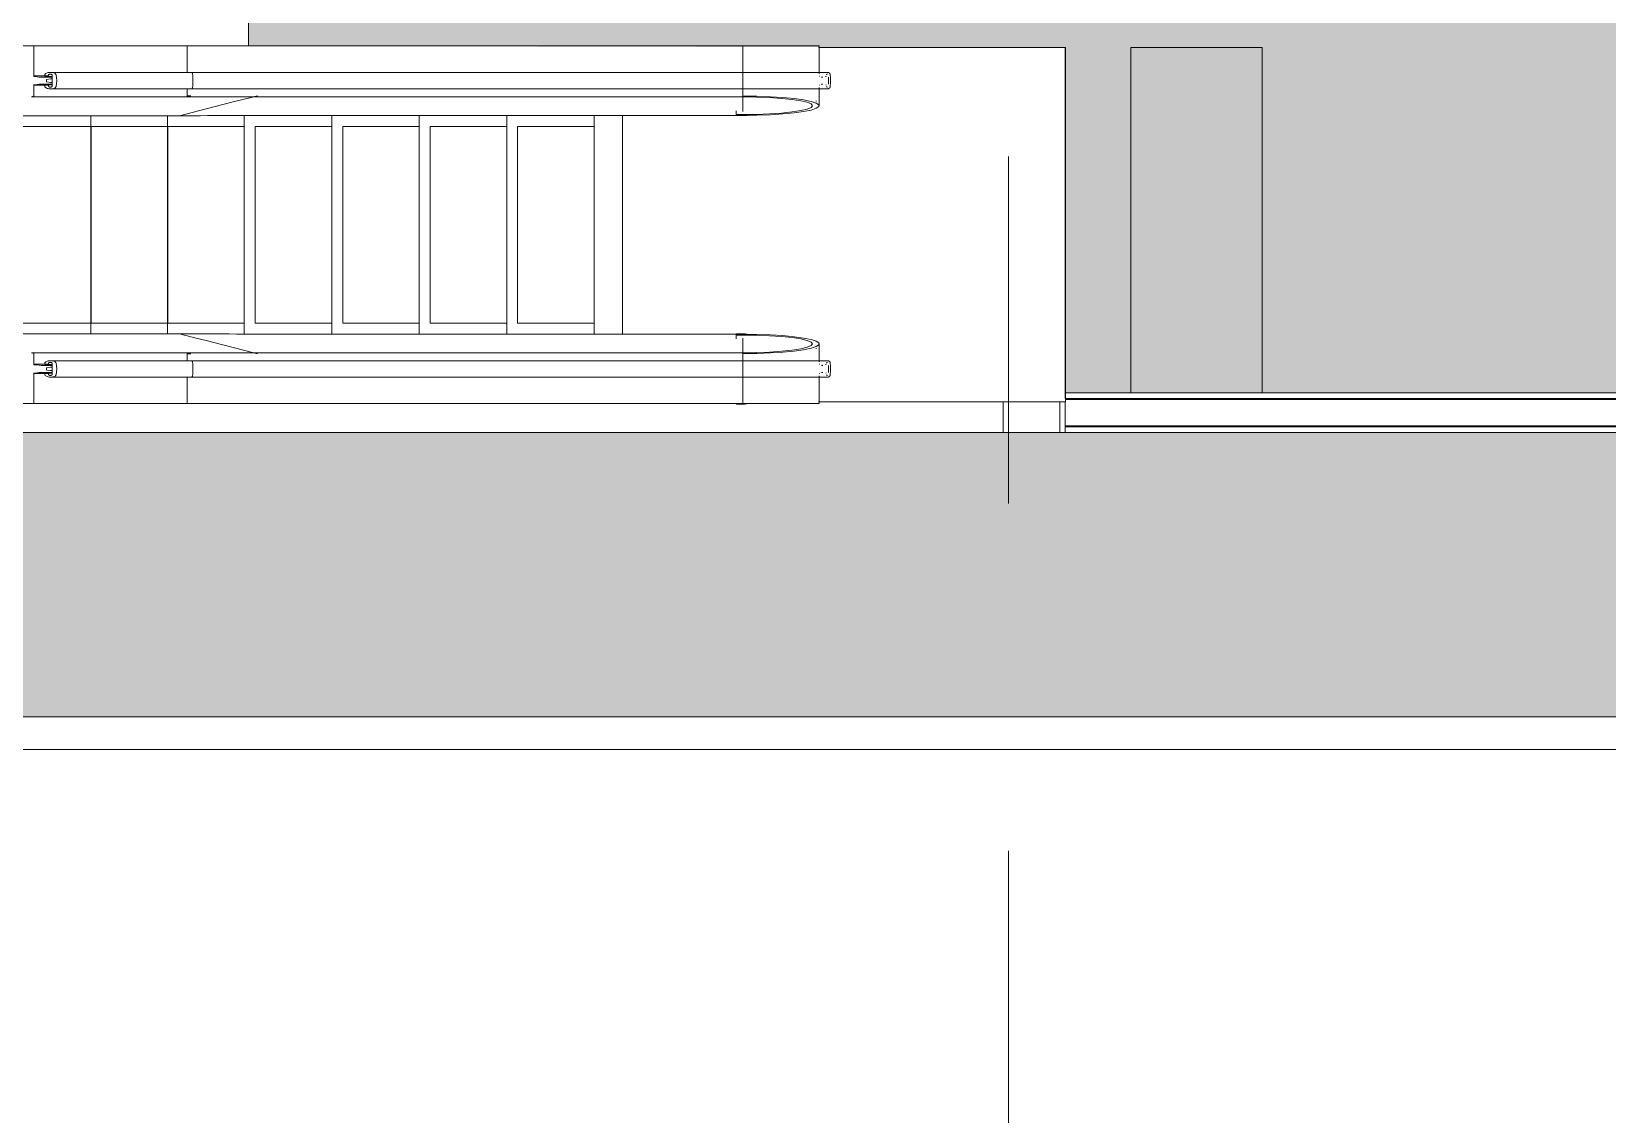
# Model space of a CAD drawing. Header units: metres. Extents: x -201 to 705, y -63 to 42.
# Drawn here: x 532.85 to 540.05, y -23.82 to -18.87 of the extents above; entities that cross this region are included whole.
import ezdxf

# ---------------------------------------------------------------- set-up
doc = ezdxf.new("R2010")
doc.units = ezdxf.units.M
doc.linetypes.add('Dash', pattern=[3, 1.5, -1.5])
doc.linetypes.add('Grid Line', pattern=[11.1125, 6.35, -1.5875, 1.5875, -1.5875])
for name, color, linetype, lineweight in [('A-----NPP', 7, 'Continuous', 9), ('A_AREA', 7, 'Continuous', 9), ('A_GRID', 7, 'Continuous', 9), ('A_HATCH', 7, 'Continuous', 9), ('A_RC', 7, 'Continuous', 9), ('A_WALL', 7, 'Continuous', 9), ('G-PLANOTM', 7, 'Continuous', 9)]:
    doc.layers.add(name, color=color, linetype=linetype, lineweight=lineweight)

# ---------------------------------------------------------------- blocks, each defined once
blk = doc.blocks.new('IC-TKN-M7-S22-000-10-A1-32-K-T-6C-200_rvt-3-14_73 _17_73_ TEKNİK KAT _FFL__ANAHTAR PLAN')
at = {"layer": 'A_HATCH', "true_color": 0x787878}
h = blk.add_hatch(dxfattribs=at)
h.set_pattern_fill('FP_3', color=8, style=0, pattern_type=2)
h.set_pattern_definition([(45, (0, 0), (-0.442274, 0.442274), []), (45, (0.4423, 0), (-0.442274, 0.442274), [0.31274, -0.15637])])
h.paths.add_polyline_path([(-147.926, -22), (-125.85, -22), (-125.85, -20.7), (-186.5, -20.7), (-186.5, -22), (-149.6459, -22)])
at = {"layer": 'A-----NPP'}
blk.add_line((-186.55, -22.15), (-125.7509, -22.15), dxfattribs=at)
at = {"layer": 'A_RC'}
for p, q in [((-145.025, -20.7), (-145.025, -20.5609)), ((-144.765, -20.5609), (-144.765, -20.7))]:
    blk.add_line(p, q, dxfattribs=at)
at = {"layer": 'A_WALL', "lineweight": 18}
for p, q in [((-125.85, -20.7), (-185.2, -20.7)), ((-186.5, -22), (-125.85, -22))]:
    blk.add_line(p, q, dxfattribs=at)
blk = doc.blocks.new('D1010_30_Yürüyen Merdiven_1105mm - 4 Basamak - 11_05m - Yürüyen Merdiven_1105mm - 4 Basamak - 11_05m-3549064-14_73 _17_73_ TEKNİK KAT _FFL__ANAHTAR PLAN')
at = {"layer": 'G-PLANOTM'}
for p, q in [((-0.7982, -9.6935), (-0.7976, -7.6364)), ((0.1976, -7.6364), (0.1982, -9.6935)), ((-1.1179, -8.9715), (-1.1179, -9.0315)), ((-0.75, -9.2931), (-0.75, -8.9432)), ((0.15, -8.9432), (0.15, -9.2931)), ((0.5179, -9.0315), (0.5179, -8.9715)), ((-1.1179, -9.0315), (-0.9778, -9.0315)), ((-1.1179, -9.0315), (-1.1179, -9.734)), ((-0.9803, -9.0365), (-0.9803, -9.0985)), ((-0.9778, -9.0455), (-0.9778, -9.0315)), ((-0.975, -9.0655), (-0.975, -9.1165)), ((-0.943, -9.1165), (-0.943, -9.0655)), ((-0.9402, -9.0315), (-0.8899, -9.0315)), ((-0.9402, -9.0315), (-0.9402, -9.0455)), ((-0.9377, -9.0985), (-0.9377, -9.0365)), ((-0.8849, -9.7316), (-0.8849, -9.0215)), ((0.2849, -9.0215), (0.2849, -9.7316)), ((0.2899, -9.0315), (0.3402, -9.0315)), ((0.3377, -9.0365), (0.3377, -9.0985)), ((0.3402, -9.0455), (0.3402, -9.0315)), ((0.343, -9.0655), (0.343, -9.1165)), ((0.375, -9.1165), (0.375, -9.0655)), ((0.3778, -9.0315), (0.5179, -9.0315)), ((0.3778, -9.0315), (0.3778, -9.0455)), ((0.3803, -9.0985), (0.3803, -9.0365)), ((0.5179, -9.734), (0.5179, -9.0315)), ((-0.9965, -9.1067), (-0.9965, -9.1102)), ((-0.9965, -9.1102), (-0.9965, -9.7529)), ((-0.9805, -9.0825), (-0.9844, -9.0825)), ((-0.984, -9.0985), (-0.9805, -9.0985)), ((-0.9667, -9.1165), (-0.984, -9.1165)), ((-0.9785, -9.0946), (-0.9785, -9.0864)), ((-0.9785, -9.1165), (-0.9785, -9.0946)), ((-0.975, -9.1165), (-0.943, -9.1165)), ((-0.9641, -9.0915), (-0.9667, -9.1084)), ((-0.9667, -9.1084), (-0.9667, -9.1165)), ((-0.9545, -9.0905), (-0.9635, -9.0905)), ((-0.9512, -9.1084), (-0.9538, -9.0915)), ((-0.9512, -9.1165), (-0.9512, -9.1084)), ((-0.934, -9.1165), (-0.9512, -9.1165)), ((-0.9394, -9.0864), (-0.9394, -9.0946)), ((-0.9394, -9.0946), (-0.9394, -9.1165)), ((-0.9336, -9.0825), (-0.9375, -9.0825)), ((-0.9375, -9.0985), (-0.934, -9.0985)), ((-0.9215, -9.1102), (-0.9215, -9.1067)), ((-0.9215, -9.7529), (-0.9215, -9.1102)), ((0.3215, -9.1067), (0.3215, -9.1102)), ((0.3215, -9.1102), (0.3215, -9.7529)), ((0.3375, -9.0825), (0.3336, -9.0825)), ((0.334, -9.0985), (0.3375, -9.0985)), ((0.3512, -9.1165), (0.334, -9.1165)), ((0.3394, -9.0946), (0.3394, -9.0864)), ((0.3394, -9.1165), (0.3394, -9.0946)), ((0.343, -9.1165), (0.375, -9.1165)), ((0.3538, -9.0915), (0.3512, -9.1084)), ((0.3512, -9.1084), (0.3512, -9.1165)), ((0.3635, -9.0905), (0.3545, -9.0905)), ((0.3667, -9.1084), (0.3641, -9.0915)), ((0.3667, -9.1165), (0.3667, -9.1084)), ((0.384, -9.1165), (0.3667, -9.1165)), ((0.3785, -9.0864), (0.3785, -9.0946)), ((0.3785, -9.0946), (0.3785, -9.1165)), ((0.3844, -9.0825), (0.3805, -9.0825)), ((0.3805, -9.0985), (0.384, -9.0985)), ((0.3965, -9.1102), (0.3965, -9.1067)), ((0.3965, -9.7529), (0.3965, -9.1102)), ((-0.7981, -9.2931), (-0.75, -9.2931)), ((-0.75, -9.2931), (0.15, -9.2931)), ((-0.75, -9.6439), (-0.75, -9.294)), ((-0.75, -9.294), (0.15, -9.294)), ((0.15, -9.2931), (0.1981, -9.2931)), ((0.15, -9.294), (0.15, -9.6439)), ((-0.7982, -9.6439), (-0.75, -9.6439)), ((-0.75, -9.6439), (0.15, -9.6439)), ((-0.75, -9.9946), (-0.75, -9.6447)), ((-0.75, -9.6447), (0.15, -9.6447)), ((0.15, -9.6439), (0.1982, -9.6439)), ((0.15, -9.6447), (0.15, -9.9946)), ((-0.8849, -10.4974), (-0.8849, -9.7196)), ((-0.7982, -9.6981), (-0.7982, -9.6958)), ((0.1982, -9.6958), (0.1982, -9.6981)), ((0.2849, -9.7196), (0.2849, -10.4974)), ((-1.1179, -9.734), (-0.995, -9.734)), ((-1.1179, -10.4974), (-1.1179, -9.734)), ((-0.9229, -9.734), (-0.8899, -9.734)), ((-0.8899, -9.7504), (-0.8898, -9.7418)), ((-0.8898, -9.7418), (-0.8898, -9.734)), ((0.2898, -9.734), (0.2898, -9.7418)), ((0.2898, -9.7418), (0.2899, -9.7504)), ((0.2899, -9.734), (0.3229, -9.734)), ((0.395, -9.734), (0.5179, -9.734)), ((0.5179, -9.734), (0.5179, -10.4974)), ((-0.7996, -9.9946), (-0.75, -9.9946)), ((-0.75, -9.9946), (0.15, -9.9946)), ((0.15, -9.9946), (0.1996, -9.9946)), ((-0.8, -10.0906), (-0.8, -10.1334)), ((-0.75, -10.3946), (-0.75, -10.0447)), ((-0.75, -10.0447), (0.15, -10.0447)), ((0.15, -10.0447), (0.15, -10.3946)), ((0.2, -10.1334), (0.2, -10.0905)), ((-0.8, -10.1643), (-0.8, -10.5419)), ((0.2, -10.5419), (0.2, -10.1643)), ((0.2, -10.3946), (-0.8, -10.3946)), ((-0.8, -10.3946), (-0.75, -10.3946)), ((-0.75, -10.7946), (-0.75, -10.4447)), ((-0.75, -10.4447), (0.15, -10.4447)), ((0.15, -10.3946), (0.2, -10.3946)), ((0.15, -10.4447), (0.15, -10.7946)), ((-1.1179, -12.2747), (-1.1179, -10.4974)), ((-0.9965, -10.4974), (-0.9965, -12.2747)), ((-0.9215, -12.2747), (-0.9215, -10.4974)), ((-0.8849, -12.2747), (-0.8849, -10.4974)), ((0.2849, -10.4974), (0.2849, -12.2747)), ((0.3215, -10.4974), (0.3215, -12.2747)), ((0.3965, -12.2747), (0.3965, -10.4974)), ((0.5179, -10.4974), (0.5179, -12.2747)), ((-0.8, -12.2447), (-0.8, -10.5419)), ((-0.8, -10.5419), (-0.8, -12.2447)), ((0.2, -10.5419), (0.2, -12.2447)), ((0.2, -12.2447), (0.2, -10.5419)), ((0.2, -10.7946), (-0.8, -10.7946)), ((-0.8, -10.7946), (-0.75, -10.7946)), ((0.15, -10.7946), (0.2, -10.7946)), ((-0.75, -11.1946), (-0.75, -10.8447)), ((-0.75, -10.8447), (0.15, -10.8447)), ((0.15, -10.8447), (0.15, -11.1946)), ((0.2, -11.1946), (-0.8, -11.1946)), ((-0.8, -11.1946), (-0.75, -11.1946)), ((0.15, -11.1946), (0.2, -11.1946)), ((-0.75, -11.5946), (-0.75, -11.2447)), ((-0.75, -11.2447), (0.15, -11.2447)), ((0.15, -11.2447), (0.15, -11.5946)), ((-0.8, -11.5946), (-0.75, -11.5946)), ((0.2, -11.5946), (-0.8, -11.5946)), ((0.15, -11.5946), (0.2, -11.5946)), ((0.2, -11.7246), (-0.8, -11.7246)), ((0.2, -11.7246), (-0.8, -11.7246)), ((-1.1198, -12.2446), (-1.12, -12.2446)), ((-1.12, -12.2446), (-1.12, -12.2494)), ((-1.12, -12.2669), (-1.12, -12.2494)), ((-1.1185, -12.2446), (-1.1183, -12.2446)), ((-1.1185, -12.2494), (-1.1185, -12.2446)), ((-1.1185, -12.2494), (-1.1185, -12.2669)), ((-1.1182, -12.2446), (-1.118, -12.2446)), ((-1.1182, -12.2831), (-1.1182, -12.2446)), ((-0.8208, -12.2447), (-0.804, -12.2447)), ((-0.8166, -12.2446), (-0.81, -12.2446)), ((-0.8101, -12.2446), (-0.8071, -12.2446)), ((-0.804, -12.2446), (-0.81, -12.2446)), ((-0.8002, -12.2447), (-0.804, -12.2447)), ((-0.804, -12.2447), (-0.804, -12.2747)), ((-0.8021, -12.2606), (-0.802, -12.2494)), ((-0.8015, -12.2446), (-0.8015, -12.2747)), ((-0.8012, -12.2446), (-0.8015, -12.2446)), ((-0.8012, -12.2446), (-0.7998, -12.2446)), ((-0.8005, -12.2494), (-0.8006, -12.2658)), ((-0.8002, -12.2747), (-0.8002, -12.2447)), ((-0.7999, -12.2447), (-0.8, -12.2447)), ((-0.7999, -12.2447), (-0.7999, -12.2747)), ((-0.7998, -12.2446), (-0.7996, -12.2446)), ((-0.7997, -12.2446), (-0.7981, -12.2446)), ((-0.7996, -12.2446), (-0.7995, -12.2446)), ((-0.7995, -12.2831), (-0.7995, -12.2446)), ((-0.7981, -12.2446), (-0.7984, -12.2446)), ((-0.798, -12.2446), (-0.7981, -12.2446)), ((-0.798, -12.2831), (-0.798, -12.2446)), ((0.2, -12.2447), (0.1999, -12.2447)), ((0.1999, -12.2747), (0.1999, -12.2447)), ((0.2, -12.2831), (0.2, -12.2446)), ((0.2, -12.2446), (0.2015, -12.2446)), ((0.204, -12.2447), (0.2002, -12.2447)), ((0.2002, -12.2447), (0.2002, -12.2747)), ((0.2015, -12.2446), (0.2015, -12.2747)), ((0.204, -12.2446), (0.204, -12.2758)), ((0.21, -12.2446), (0.204, -12.2446)), ((0.204, -12.2447), (0.2208, -12.2447)), ((0.204, -12.2747), (0.204, -12.2447)), ((0.2071, -12.2446), (0.2101, -12.2446)), ((0.21, -12.2446), (0.2166, -12.2446)), ((0.518, -12.2446), (0.518, -12.2831)), ((-1.1185, -12.2669), (-1.12, -12.2669)), ((-1.12, -12.2722), (-1.12, -12.2669)), ((-1.12, -12.2722), (-1.12, -12.2747)), ((-1.12, -12.2722), (-1.1185, -12.2722)), ((-1.12, -12.2823), (-1.12, -12.2747)), ((-1.12, -12.2823), (-1.12, -12.2831)), ((-1.1185, -12.2831), (-1.12, -12.2831)), ((-1.12, -12.2831), (-1.1198, -12.2831)), ((-1.1185, -12.2722), (-1.1185, -12.2669)), ((-1.1185, -12.2747), (-1.1185, -12.2722)), ((-1.1185, -12.2747), (-1.1185, -12.2823)), ((-1.1185, -12.2831), (-1.1185, -12.2823)), ((-1.1183, -12.2831), (-1.1185, -12.2831)), ((-1.118, -12.2831), (-1.1182, -12.2831)), ((-1.118, -12.2831), (-1.118, -12.2896)), ((-0.995, -12.2747), (-1.1179, -12.2747)), ((-1.1178, -12.2747), (-0.995, -12.2747)), ((-1.1178, -12.6232), (-1.1178, -12.2747)), ((-0.995, -12.2747), (-0.9965, -12.2747)), ((-0.9965, -12.2747), (-0.995, -12.2747)), ((-0.9855, -12.2747), (-0.9933, -12.2747)), ((-0.9933, -12.2747), (-0.9855, -12.2747)), ((-0.9723, -12.2747), (-0.9855, -12.2747)), ((-0.9855, -12.2747), (-0.9723, -12.2747)), ((-0.959, -12.2747), (-0.9723, -12.2747)), ((-0.9723, -12.2747), (-0.959, -12.2747)), ((-0.9457, -12.2747), (-0.959, -12.2747)), ((-0.959, -12.2747), (-0.9324, -12.2747)), ((-0.9324, -12.2747), (-0.9457, -12.2747)), ((-0.9246, -12.2747), (-0.9324, -12.2747)), ((-0.9324, -12.2747), (-0.9246, -12.2747)), ((-0.9229, -12.2747), (-0.8899, -12.2747)), ((-0.9215, -12.2747), (-0.9229, -12.2747)), ((-0.8899, -12.2747), (-0.9229, -12.2747)), ((-0.9229, -12.2747), (-0.9215, -12.2747)), ((-0.8886, -12.2747), (-0.8849, -12.2747)), ((-0.8185, -12.2747), (-0.8849, -12.2747)), ((-0.8208, -12.2747), (-0.8849, -12.2747)), ((-0.8021, -12.274), (-0.8021, -12.2606)), ((-0.8006, -12.2658), (-0.8021, -12.2606)), ((-0.8006, -12.2821), (-0.8018, -12.2764)), ((-0.7998, -12.2831), (-0.8012, -12.2831)), ((-0.8006, -12.2721), (-0.8006, -12.2658)), ((-0.8006, -12.2731), (-0.8006, -12.2721)), ((-0.8003, -12.2764), (-0.799, -12.2821)), ((-0.8, -12.2747), (-0.8, -12.2946)), ((-0.8, -12.2747), (-0.8, -12.2946)), ((-0.8, -12.2896), (-0.8, -12.2831)), ((-0.7996, -12.2831), (-0.7998, -12.2831)), ((-0.7995, -12.2831), (-0.7996, -12.2831)), ((-0.7981, -12.2831), (-0.7985, -12.2831)), ((-0.7984, -12.2831), (-0.7981, -12.2831)), ((-0.7981, -12.2831), (-0.798, -12.2831)), ((0.2, -12.2946), (0.2, -12.2747)), ((0.2, -12.2946), (0.2, -12.2747)), ((0.2, -12.2781), (0.2, -12.2751)), ((0.2, -12.2781), (0.2, -12.2751)), ((0.2, -12.2896), (0.2, -12.2781)), ((0.2, -12.2831), (0.2, -12.2896)), ((0.2849, -12.2747), (0.2185, -12.2747)), ((0.2849, -12.2747), (0.2208, -12.2747)), ((0.2849, -12.2747), (0.2886, -12.2747)), ((0.2899, -12.2747), (0.3229, -12.2747)), ((0.3229, -12.2747), (0.2899, -12.2747)), ((0.3229, -12.2747), (0.3215, -12.2747)), ((0.3215, -12.2747), (0.3229, -12.2747)), ((0.3324, -12.2747), (0.3246, -12.2747)), ((0.3246, -12.2747), (0.3324, -12.2747)), ((0.3457, -12.2747), (0.3324, -12.2747)), ((0.3324, -12.2747), (0.359, -12.2747)), ((0.359, -12.2747), (0.3457, -12.2747)), ((0.3723, -12.2747), (0.359, -12.2747)), ((0.359, -12.2747), (0.3723, -12.2747)), ((0.3855, -12.2747), (0.3723, -12.2747)), ((0.3723, -12.2747), (0.3855, -12.2747)), ((0.3933, -12.2747), (0.3855, -12.2747)), ((0.3855, -12.2747), (0.3933, -12.2747)), ((0.395, -12.2747), (0.5178, -12.2747)), ((0.3965, -12.2747), (0.395, -12.2747)), ((0.5179, -12.2747), (0.395, -12.2747)), ((0.395, -12.2747), (0.3965, -12.2747)), ((0.5178, -12.2747), (0.5178, -12.6232)), ((0.518, -12.2896), (0.518, -12.2831)), ((-0.8668, -12.6106), (-0.8635, -12.6106)), ((0.2635, -12.6106), (0.2668, -12.6106)), ((-1.1178, -12.6232), (-0.9905, -12.6232)), ((-1.11, -12.6211), (-1.11, -13.7496)), ((-0.9785, -12.6545), (-0.9785, -12.6535)), ((-0.9749, -12.6657), (-0.9429, -12.6657)), ((-0.9274, -12.6232), (-0.8445, -12.6232)), ((0.2445, -12.6232), (0.3274, -12.6232)), ((0.3394, -12.6545), (0.3394, -12.6535)), ((0.3429, -12.6657), (0.3749, -12.6657)), ((0.3905, -12.6232), (0.5178, -12.6232)), ((0.51, -13.7496), (0.51, -12.6211)), ((-1.11, -13.7496), (0.51, -13.7496))]:
    blk.add_line(p, q, dxfattribs=at)
at = {"layer": 'G-PLANOTM', "flags": 128}
for points in [[(-0.9778, -9.0315), (-0.9783, -9.0316), (-0.9788, -9.0319), (-0.9792, -9.0323), (-0.9796, -9.033), (-0.9799, -9.0337), (-0.9801, -9.0346), (-0.9803, -9.0355), (-0.9803, -9.0365)], [(-0.9803, -9.0365), (-0.9802, -9.0377), (-0.98, -9.0388), (-0.9797, -9.0397)], [(-0.9797, -9.0397), (-0.9771, -9.0475), (-0.9756, -9.0563), (-0.975, -9.0655)], [(-0.943, -9.0655), (-0.9425, -9.0563), (-0.9409, -9.0475), (-0.9383, -9.0397)], [(-0.9377, -9.0365), (-0.9378, -9.0355), (-0.9379, -9.0346), (-0.9381, -9.0337), (-0.9384, -9.033), (-0.9388, -9.0323), (-0.9393, -9.0319), (-0.9397, -9.0316), (-0.9402, -9.0315)], [(-0.9383, -9.0397), (-0.938, -9.0388), (-0.9378, -9.0377), (-0.9377, -9.0365)], [(-0.8899, -9.0315), (-0.8889, -9.0313), (-0.888, -9.0307), (-0.8871, -9.0298), (-0.8864, -9.0286), (-0.8858, -9.0271), (-0.8853, -9.0253), (-0.885, -9.0235), (-0.8849, -9.0215)], [(0.2849, -9.0215), (0.285, -9.0235), (0.2853, -9.0253), (0.2858, -9.0271), (0.2864, -9.0286), (0.2871, -9.0298), (0.288, -9.0307), (0.2889, -9.0313), (0.2899, -9.0315)], [(0.3402, -9.0315), (0.3397, -9.0316), (0.3393, -9.0319), (0.3388, -9.0323), (0.3384, -9.033), (0.3381, -9.0337), (0.3379, -9.0346), (0.3378, -9.0355), (0.3377, -9.0365)], [(0.3377, -9.0365), (0.3378, -9.0377), (0.338, -9.0388), (0.3383, -9.0397)], [(0.3383, -9.0397), (0.3409, -9.0475), (0.3425, -9.0563), (0.343, -9.0655)], [(0.375, -9.0655), (0.3756, -9.0563), (0.3771, -9.0475), (0.3797, -9.0397)], [(0.3803, -9.0365), (0.3803, -9.0355), (0.3801, -9.0346), (0.3799, -9.0337), (0.3796, -9.033), (0.3792, -9.0323), (0.3788, -9.0319), (0.3783, -9.0316), (0.3778, -9.0315)], [(0.3797, -9.0397), (0.38, -9.0388), (0.3802, -9.0377), (0.3803, -9.0365)], [(-0.9844, -9.0825), (-0.9867, -9.083), (-0.989, -9.0844), (-0.9911, -9.0866), (-0.9929, -9.0896), (-0.9944, -9.0933), (-0.9956, -9.0975), (-0.9963, -9.102), (-0.9965, -9.1067)], [(-0.9965, -9.1102), (-0.9963, -9.1147), (-0.9957, -9.1189), (-0.9947, -9.1229), (-0.9933, -9.1264), (-0.9917, -9.1294), (-0.9898, -9.1318), (-0.9877, -9.1333), (-0.9855, -9.1341)], [(-0.9885, -9.1075), (-0.9884, -9.1057), (-0.9881, -9.1041), (-0.9877, -9.1025), (-0.9872, -9.1011), (-0.9865, -9.1), (-0.9857, -9.0992), (-0.9849, -9.0987), (-0.984, -9.0985)], [(-0.984, -9.1165), (-0.9849, -9.1163), (-0.9857, -9.1158), (-0.9865, -9.115), (-0.9872, -9.1139), (-0.9877, -9.1125), (-0.9881, -9.1109), (-0.9884, -9.1093), (-0.9885, -9.1075)], [(-0.9855, -9.1341), (-0.9723, -9.1359), (-0.959, -9.1365)], [(-0.9785, -9.0864), (-0.9786, -9.0856), (-0.9787, -9.0849), (-0.9788, -9.0842), (-0.9791, -9.0836), (-0.9794, -9.0832), (-0.9797, -9.0828), (-0.9801, -9.0826), (-0.9805, -9.0825)], [(-0.9805, -9.0985), (-0.9801, -9.0984), (-0.9797, -9.0982), (-0.9794, -9.0978), (-0.9791, -9.0974), (-0.9788, -9.0968), (-0.9787, -9.0961), (-0.9786, -9.0954), (-0.9785, -9.0946)], [(-0.9635, -9.0905), (-0.9636, -9.0905), (-0.9637, -9.0906), (-0.9638, -9.0907), (-0.9639, -9.0908), (-0.964, -9.091), (-0.9641, -9.0912), (-0.9641, -9.0915)], [(-0.959, -9.1365), (-0.9457, -9.1359), (-0.9324, -9.1341)], [(-0.9538, -9.0915), (-0.9539, -9.0912), (-0.954, -9.091), (-0.954, -9.0908), (-0.9541, -9.0907), (-0.9542, -9.0906), (-0.9544, -9.0905), (-0.9545, -9.0905)], [(-0.9375, -9.0825), (-0.9379, -9.0826), (-0.9383, -9.0828), (-0.9386, -9.0832), (-0.9389, -9.0836), (-0.9391, -9.0842), (-0.9393, -9.0849), (-0.9394, -9.0856), (-0.9394, -9.0864)], [(-0.9394, -9.0946), (-0.9394, -9.0954), (-0.9393, -9.0961), (-0.9391, -9.0968), (-0.9389, -9.0974), (-0.9386, -9.0978), (-0.9382, -9.0982), (-0.9379, -9.0984), (-0.9375, -9.0985)], [(-0.934, -9.0985), (-0.9331, -9.0987), (-0.9323, -9.0992), (-0.9315, -9.1), (-0.9308, -9.1011), (-0.9302, -9.1025), (-0.9298, -9.1041), (-0.9296, -9.1057), (-0.9295, -9.1075)], [(-0.9295, -9.1075), (-0.9296, -9.1093), (-0.9298, -9.1109), (-0.9302, -9.1125), (-0.9308, -9.1139), (-0.9315, -9.115), (-0.9323, -9.1158), (-0.9331, -9.1163), (-0.934, -9.1165)], [(-0.9215, -9.1067), (-0.9217, -9.102), (-0.9224, -9.0975), (-0.9235, -9.0933), (-0.925, -9.0896), (-0.9269, -9.0866), (-0.929, -9.0844), (-0.9312, -9.083), (-0.9336, -9.0825)], [(-0.9324, -9.1341), (-0.9302, -9.1333), (-0.9282, -9.1318), (-0.9263, -9.1294), (-0.9246, -9.1264), (-0.9233, -9.1229), (-0.9223, -9.1189), (-0.9217, -9.1147), (-0.9215, -9.1102)], [(0.3336, -9.0825), (0.3312, -9.083), (0.329, -9.0844), (0.3269, -9.0866), (0.325, -9.0896), (0.3235, -9.0933), (0.3224, -9.0975), (0.3217, -9.102), (0.3215, -9.1067)], [(0.3215, -9.1102), (0.3217, -9.1147), (0.3223, -9.1189), (0.3233, -9.1229), (0.3246, -9.1264), (0.3263, -9.1294), (0.3282, -9.1318), (0.3302, -9.1333), (0.3324, -9.1341)], [(0.3295, -9.1075), (0.3296, -9.1057), (0.3298, -9.1041), (0.3302, -9.1025), (0.3308, -9.1011), (0.3315, -9.1), (0.3323, -9.0992), (0.3331, -9.0987), (0.334, -9.0985)], [(0.334, -9.1165), (0.3331, -9.1163), (0.3323, -9.1158), (0.3315, -9.115), (0.3308, -9.1139), (0.3302, -9.1125), (0.3298, -9.1109), (0.3296, -9.1093), (0.3295, -9.1075)], [(0.3324, -9.1341), (0.3457, -9.1359), (0.359, -9.1365)], [(0.3394, -9.0864), (0.3394, -9.0856), (0.3393, -9.0849), (0.3391, -9.0842), (0.3389, -9.0836), (0.3386, -9.0832), (0.3383, -9.0828), (0.3379, -9.0826), (0.3375, -9.0825)], [(0.3375, -9.0985), (0.3379, -9.0984), (0.3382, -9.0982), (0.3386, -9.0978), (0.3389, -9.0974), (0.3391, -9.0968), (0.3393, -9.0961), (0.3394, -9.0954), (0.3394, -9.0946)], [(0.3545, -9.0905), (0.3544, -9.0905), (0.3542, -9.0906), (0.3541, -9.0907), (0.354, -9.0908), (0.354, -9.091), (0.3539, -9.0912), (0.3538, -9.0915)], [(0.359, -9.1365), (0.3723, -9.1359), (0.3855, -9.1341)], [(0.3641, -9.0915), (0.3641, -9.0912), (0.364, -9.091), (0.3639, -9.0908), (0.3638, -9.0907), (0.3637, -9.0906), (0.3636, -9.0905), (0.3635, -9.0905)], [(0.3805, -9.0825), (0.3801, -9.0826), (0.3797, -9.0828), (0.3794, -9.0832), (0.3791, -9.0836), (0.3788, -9.0842), (0.3787, -9.0849), (0.3786, -9.0856), (0.3785, -9.0864)], [(0.3785, -9.0946), (0.3786, -9.0954), (0.3787, -9.0961), (0.3788, -9.0968), (0.3791, -9.0974), (0.3794, -9.0978), (0.3797, -9.0982), (0.3801, -9.0984), (0.3805, -9.0985)], [(0.384, -9.0985), (0.3849, -9.0987), (0.3857, -9.0992), (0.3865, -9.1), (0.3872, -9.1011), (0.3877, -9.1025), (0.3881, -9.1041), (0.3884, -9.1057), (0.3885, -9.1075)], [(0.3885, -9.1075), (0.3884, -9.1093), (0.3881, -9.1109), (0.3877, -9.1125), (0.3872, -9.1139), (0.3865, -9.115), (0.3857, -9.1158), (0.3849, -9.1163), (0.384, -9.1165)], [(0.3965, -9.1067), (0.3963, -9.102), (0.3956, -9.0975), (0.3944, -9.0933), (0.3929, -9.0896), (0.3911, -9.0866), (0.389, -9.0844), (0.3867, -9.083), (0.3844, -9.0825)], [(0.3855, -9.1341), (0.3877, -9.1333), (0.3898, -9.1318), (0.3917, -9.1294), (0.3933, -9.1264), (0.3947, -9.1229), (0.3957, -9.1189), (0.3963, -9.1147), (0.3965, -9.1102)], [(-0.8899, -10.0543), (-0.8811, -10.0199), (-0.8645, -9.9553), (-0.8479, -9.8908), (-0.8313, -9.8265), (-0.8148, -9.7623), (-0.7982, -9.6981)], [(0.1982, -9.6981), (0.2148, -9.7623), (0.2313, -9.8265), (0.2479, -9.8908), (0.2645, -9.9553), (0.2811, -10.0199), (0.2899, -10.0543)], [(-0.9965, -10.4974), (-0.9965, -10.4328), (-0.9965, -10.3684), (-0.9965, -10.3041), (-0.9965, -10.2401), (-0.9965, -10.1766), (-0.9965, -10.1136), (-0.9965, -10.0511), (-0.9965, -9.9894), (-0.9965, -9.9285), (-0.9965, -9.8686), (-0.9965, -9.8096), (-0.9965, -9.7521)], [(-0.9215, -9.7521), (-0.9215, -9.81), (-0.9215, -9.869), (-0.9215, -9.9289), (-0.9215, -9.9898), (-0.9215, -10.0516), (-0.9215, -10.114), (-0.9215, -10.177), (-0.9215, -10.2406), (-0.9215, -10.3045), (-0.9215, -10.3688), (-0.9215, -10.4333), (-0.9215, -10.4974)], [(0.3215, -10.4974), (0.3215, -10.4328), (0.3215, -10.3684), (0.3215, -10.3041), (0.3215, -10.2401), (0.3215, -10.1766), (0.3215, -10.1136), (0.3215, -10.0511), (0.3215, -9.9894), (0.3215, -9.9285), (0.3215, -9.8686), (0.3215, -9.8096), (0.3215, -9.7521)], [(0.3965, -9.7521), (0.3965, -9.81), (0.3965, -9.869), (0.3965, -9.9289), (0.3965, -9.9898), (0.3965, -10.0516), (0.3965, -10.114), (0.3965, -10.177), (0.3965, -10.2406), (0.3965, -10.3045), (0.3965, -10.3688), (0.3965, -10.4333), (0.3965, -10.4974)], [(-0.802, -12.2494), (-0.802, -12.2481), (-0.8019, -12.247), (-0.8018, -12.246), (-0.8016, -12.2452), (-0.8015, -12.2447), (-0.8013, -12.2446)], [(-0.7997, -12.2446), (-0.7999, -12.2447), (-0.8001, -12.2452), (-0.8003, -12.246), (-0.8004, -12.247), (-0.8005, -12.2481), (-0.8005, -12.2494)], [(-0.9965, -12.2747), (-0.9965, -12.2902), (-0.9965, -12.3057), (-0.9965, -12.3211), (-0.9965, -12.3365), (-0.9965, -12.3518), (-0.9965, -12.3669), (-0.9965, -12.3819), (-0.9965, -12.3967), (-0.9965, -12.4113), (-0.9965, -12.4257), (-0.9965, -12.4399), (-0.9965, -12.4538), (-0.9965, -12.4674), (-0.9965, -12.4807), (-0.9965, -12.4937), (-0.9965, -12.5063), (-0.9965, -12.5186), (-0.9965, -12.5305), (-0.9965, -12.5419), (-0.9965, -12.5529), (-0.9965, -12.5635), (-0.9965, -12.5736), (-0.9965, -12.5833), (-0.9965, -12.5924), (-0.9965, -12.6011), (-0.9965, -12.6092), (-0.9965, -12.6168), (-0.9965, -12.6238), (-0.9965, -12.6303), (-0.9965, -12.6362), (-0.9965, -12.6415), (-0.9965, -12.6463), (-0.9965, -12.6504), (-0.9965, -12.654), (-0.9965, -12.6569), (-0.9965, -12.6593), (-0.9965, -12.661), (-0.9965, -12.6621), (-0.9965, -12.6625), (-0.9965, -12.6626)], [(-0.9215, -12.6626), (-0.9215, -12.6623), (-0.9215, -12.6613), (-0.9215, -12.6598), (-0.9215, -12.6576), (-0.9215, -12.6548), (-0.9215, -12.6515), (-0.9215, -12.6475), (-0.9215, -12.6429), (-0.9215, -12.6377), (-0.9215, -12.632), (-0.9215, -12.6256), (-0.9215, -12.6187), (-0.9215, -12.6113), (-0.9215, -12.6033), (-0.9215, -12.5948), (-0.9215, -12.5858), (-0.9215, -12.5763), (-0.9215, -12.5663), (-0.9215, -12.5558), (-0.9215, -12.5449), (-0.9215, -12.5336), (-0.9215, -12.5218), (-0.9215, -12.5097), (-0.9215, -12.4972), (-0.9215, -12.4843), (-0.9215, -12.4711), (-0.9215, -12.4575), (-0.9215, -12.4437), (-0.9215, -12.4296), (-0.9215, -12.4153), (-0.9215, -12.4007), (-0.9215, -12.3859), (-0.9215, -12.371), (-0.9215, -12.3559), (-0.9215, -12.3406), (-0.9215, -12.3253), (-0.9215, -12.3099), (-0.9215, -12.2944), (-0.9215, -12.2789), (-0.9215, -12.2747)], [(-0.8887, -12.2747), (-0.888, -12.3387), (-0.8857, -12.4006), (-0.8821, -12.4582), (-0.8772, -12.5095), (-0.8711, -12.5528), (-0.8642, -12.5867), (-0.8566, -12.6099), (-0.8486, -12.6217), (-0.8404, -12.6217), (-0.8324, -12.6099), (-0.8247, -12.5867), (-0.8178, -12.5528), (-0.8118, -12.5095), (-0.8069, -12.4582), (-0.8032, -12.4006), (-0.801, -12.3387), (-0.8002, -12.2747)], [(-0.804, -12.2747), (-0.8048, -12.3368), (-0.8071, -12.3966), (-0.8108, -12.4517), (-0.8159, -12.4999), (-0.822, -12.5395), (-0.829, -12.569), (-0.8366, -12.5871), (-0.8445, -12.5932), (-0.8524, -12.5871), (-0.8599, -12.569), (-0.8669, -12.5395), (-0.8731, -12.4999), (-0.8781, -12.4517), (-0.8818, -12.3966), (-0.8841, -12.3368), (-0.8849, -12.2747)], [(-0.8021, -12.274), (-0.8015, -12.2737), (-0.801, -12.2734), (-0.8006, -12.2731)], [(-0.8018, -12.2764), (-0.802, -12.2757), (-0.8021, -12.2749), (-0.8021, -12.274)], [(-0.8006, -12.2731), (-0.8006, -12.2741), (-0.8005, -12.275), (-0.8004, -12.2758), (-0.8003, -12.2764)], [(-0.8, -12.2831), (-0.8002, -12.283), (-0.8004, -12.2826), (-0.8006, -12.2821)], [(-0.799, -12.2821), (-0.7989, -12.2826), (-0.7987, -12.283), (-0.7985, -12.2831)], [(0.2002, -12.2747), (0.201, -12.3387), (0.2032, -12.4006), (0.2069, -12.4582), (0.2118, -12.5095), (0.2178, -12.5528), (0.2247, -12.5867), (0.2324, -12.6099), (0.2404, -12.6217), (0.2486, -12.6217), (0.2566, -12.6099), (0.2642, -12.5867), (0.2711, -12.5528), (0.2772, -12.5095), (0.2821, -12.4582), (0.2857, -12.4006), (0.288, -12.3387), (0.2887, -12.2747)], [(0.2849, -12.2747), (0.2841, -12.3368), (0.2818, -12.3966), (0.2781, -12.4517), (0.2731, -12.4999), (0.2669, -12.5395), (0.2599, -12.569), (0.2524, -12.5871), (0.2445, -12.5932), (0.2366, -12.5871), (0.229, -12.569), (0.222, -12.5395), (0.2159, -12.4999), (0.2108, -12.4517), (0.2071, -12.3966), (0.2048, -12.3368), (0.204, -12.2747)], [(0.3215, -12.2747), (0.3215, -12.2902), (0.3215, -12.3057), (0.3215, -12.3211), (0.3215, -12.3365), (0.3215, -12.3518), (0.3215, -12.3669), (0.3215, -12.3819), (0.3215, -12.3967), (0.3215, -12.4113), (0.3215, -12.4257), (0.3215, -12.4399), (0.3215, -12.4538), (0.3215, -12.4674), (0.3215, -12.4807), (0.3215, -12.4937), (0.3215, -12.5063), (0.3215, -12.5186), (0.3215, -12.5305), (0.3215, -12.5419), (0.3215, -12.5529), (0.3215, -12.5635), (0.3215, -12.5736), (0.3215, -12.5833), (0.3215, -12.5924), (0.3215, -12.6011), (0.3215, -12.6092), (0.3215, -12.6168), (0.3215, -12.6238), (0.3215, -12.6303), (0.3215, -12.6362), (0.3215, -12.6415), (0.3215, -12.6463), (0.3215, -12.6504), (0.3215, -12.654), (0.3215, -12.6569), (0.3215, -12.6593), (0.3215, -12.661), (0.3215, -12.6621), (0.3215, -12.6625), (0.3215, -12.6626)], [(0.3965, -12.6626), (0.3965, -12.6623), (0.3965, -12.6613), (0.3965, -12.6598), (0.3965, -12.6576), (0.3965, -12.6548), (0.3965, -12.6515), (0.3965, -12.6475), (0.3965, -12.6429), (0.3965, -12.6377), (0.3965, -12.632), (0.3965, -12.6256), (0.3965, -12.6187), (0.3965, -12.6113), (0.3965, -12.6033), (0.3965, -12.5948), (0.3965, -12.5858), (0.3965, -12.5763), (0.3965, -12.5663), (0.3965, -12.5558), (0.3965, -12.5449), (0.3965, -12.5336), (0.3965, -12.5218), (0.3965, -12.5097), (0.3965, -12.4972), (0.3965, -12.4843), (0.3965, -12.4711), (0.3965, -12.4575), (0.3965, -12.4437), (0.3965, -12.4296), (0.3965, -12.4153), (0.3965, -12.4007), (0.3965, -12.3859), (0.3965, -12.371), (0.3965, -12.3559), (0.3965, -12.3406), (0.3965, -12.3253), (0.3965, -12.3099), (0.3965, -12.2944), (0.3965, -12.2789), (0.3965, -12.2747)], [(-0.9965, -12.6626), (-0.9965, -12.6623), (-0.9965, -12.6613), (-0.9965, -12.6598), (-0.9965, -12.6576), (-0.9965, -12.6548), (-0.9965, -12.6515), (-0.9965, -12.6475), (-0.9965, -12.6429), (-0.9965, -12.6377), (-0.9965, -12.632), (-0.9965, -12.6256)], [(-0.9855, -12.6745), (-0.986, -12.6745), (-0.9865, -12.6744), (-0.987, -12.6743), (-0.9874, -12.6742), (-0.9879, -12.6741), (-0.9884, -12.6739), (-0.9888, -12.6738), (-0.9893, -12.6736), (-0.9897, -12.6734), (-0.9901, -12.6732), (-0.9905, -12.6729), (-0.9909, -12.6727), (-0.9913, -12.6724), (-0.9917, -12.6721), (-0.9921, -12.6718), (-0.9925, -12.6715), (-0.9928, -12.6712), (-0.9932, -12.6709), (-0.9935, -12.6705), (-0.9938, -12.6701), (-0.9941, -12.6698), (-0.9944, -12.6694), (-0.9946, -12.669), (-0.9949, -12.6686), (-0.9951, -12.6681), (-0.9953, -12.6677), (-0.9955, -12.6673), (-0.9957, -12.6668), (-0.9959, -12.6664), (-0.996, -12.6659), (-0.9961, -12.6654), (-0.9962, -12.665), (-0.9963, -12.6645), (-0.9964, -12.664), (-0.9964, -12.6636), (-0.9965, -12.6631), (-0.9965, -12.6626), (-0.9965, -12.6626)], [(-0.9856, -12.657), (-0.9857, -12.6571), (-0.9859, -12.6571), (-0.9861, -12.6572), (-0.9862, -12.6573), (-0.9864, -12.6574), (-0.9865, -12.6575), (-0.9867, -12.6576), (-0.9868, -12.6577), (-0.987, -12.6578), (-0.9871, -12.6579), (-0.9872, -12.6581), (-0.9873, -12.6582), (-0.9875, -12.6583), (-0.9876, -12.6585), (-0.9877, -12.6586), (-0.9878, -12.6588), (-0.9879, -12.6589), (-0.988, -12.6591), (-0.988, -12.6592), (-0.9881, -12.6594), (-0.9882, -12.6596), (-0.9882, -12.6597), (-0.9883, -12.6599), (-0.9883, -12.6601), (-0.9884, -12.6603), (-0.9884, -12.6604), (-0.9884, -12.6606), (-0.9885, -12.6608), (-0.9885, -12.661), (-0.9885, -12.6612), (-0.9885, -12.6612)], [(-0.959, -12.6757), (-0.971, -12.6755), (-0.983, -12.6747), (-0.9855, -12.6745)], [(-0.9802, -12.6253), (-0.9802, -12.6257), (-0.9802, -12.6257)], [(-0.9801, -12.6263), (-0.9801, -12.6262), (-0.9801, -12.6262), (-0.9801, -12.6261), (-0.9801, -12.626), (-0.9802, -12.6259), (-0.9802, -12.6258), (-0.9802, -12.6257)], [(-0.9785, -12.6548), (-0.9785, -12.6548), (-0.9785, -12.6549), (-0.9785, -12.655), (-0.9785, -12.6551), (-0.9786, -12.6551), (-0.9786, -12.6552), (-0.9786, -12.6553), (-0.9786, -12.6554), (-0.9786, -12.6554), (-0.9787, -12.6555), (-0.9787, -12.6556), (-0.9787, -12.6557), (-0.9788, -12.6557), (-0.9788, -12.6558), (-0.9789, -12.6559), (-0.9789, -12.6559), (-0.979, -12.656), (-0.979, -12.656)], [(-0.9785, -12.6543), (-0.9785, -12.6547), (-0.9785, -12.6548)], [(-0.9749, -12.6402), (-0.9749, -12.6394), (-0.9749, -12.6386), (-0.975, -12.6378), (-0.9751, -12.637), (-0.9753, -12.6362), (-0.9754, -12.6354), (-0.9756, -12.6347), (-0.9759, -12.6339)], [(-0.9324, -12.6745), (-0.9444, -12.6753), (-0.9564, -12.6757), (-0.959, -12.6757)], [(-0.942, -12.6343), (-0.9422, -12.6351), (-0.9424, -12.6358), (-0.9425, -12.6366), (-0.9427, -12.6374), (-0.9428, -12.6382), (-0.9428, -12.639), (-0.9429, -12.6398), (-0.9429, -12.6402)], [(-0.9394, -12.6532), (-0.9394, -12.6543), (-0.9394, -12.6547), (-0.9394, -12.6548)], [(-0.9389, -12.6561), (-0.939, -12.6561), (-0.939, -12.656), (-0.9391, -12.6559), (-0.9391, -12.6559), (-0.9391, -12.6558), (-0.9392, -12.6557), (-0.9392, -12.6557), (-0.9393, -12.6556), (-0.9393, -12.6555), (-0.9393, -12.6555), (-0.9393, -12.6554), (-0.9394, -12.6553), (-0.9394, -12.6552), (-0.9394, -12.6552), (-0.9394, -12.6551), (-0.9394, -12.655), (-0.9394, -12.6549), (-0.9394, -12.6549), (-0.9394, -12.6548), (-0.9394, -12.6548)], [(-0.9376, -12.6253), (-0.9376, -12.6257), (-0.9376, -12.6257)], [(-0.9376, -12.6257), (-0.9376, -12.6258), (-0.9376, -12.6259), (-0.9376, -12.626), (-0.9376, -12.6261), (-0.9376, -12.6262), (-0.9376, -12.6263)], [(-0.9295, -12.6612), (-0.9295, -12.661), (-0.9295, -12.6608), (-0.9295, -12.6607), (-0.9295, -12.6605), (-0.9296, -12.6603), (-0.9296, -12.6601), (-0.9297, -12.66), (-0.9297, -12.6598), (-0.9298, -12.6596), (-0.9298, -12.6595), (-0.9299, -12.6593), (-0.93, -12.6591), (-0.9301, -12.659), (-0.9302, -12.6588), (-0.9303, -12.6587), (-0.9304, -12.6585), (-0.9305, -12.6584), (-0.9306, -12.6582), (-0.9307, -12.6581), (-0.9308, -12.658), (-0.931, -12.6579), (-0.9311, -12.6577), (-0.9313, -12.6576), (-0.9314, -12.6575), (-0.9316, -12.6574), (-0.9317, -12.6573), (-0.9319, -12.6572), (-0.932, -12.6572), (-0.9322, -12.6571), (-0.9324, -12.657), (-0.9325, -12.6569), (-0.9327, -12.6569)], [(-0.9215, -12.6626), (-0.9215, -12.6631), (-0.9215, -12.6635), (-0.9216, -12.664), (-0.9216, -12.6645), (-0.9217, -12.665), (-0.9218, -12.6654), (-0.922, -12.6659), (-0.9221, -12.6663), (-0.9223, -12.6668), (-0.9224, -12.6672), (-0.9226, -12.6677), (-0.9228, -12.6681), (-0.9231, -12.6685), (-0.9233, -12.6689), (-0.9236, -12.6693), (-0.9239, -12.6697), (-0.9242, -12.6701), (-0.9245, -12.6705), (-0.9248, -12.6708), (-0.9251, -12.6712), (-0.9255, -12.6715), (-0.9258, -12.6718), (-0.9262, -12.6721), (-0.9266, -12.6724), (-0.927, -12.6727), (-0.9274, -12.6729), (-0.9278, -12.6732), (-0.9283, -12.6734), (-0.9287, -12.6736), (-0.9291, -12.6738), (-0.9296, -12.6739), (-0.93, -12.6741), (-0.9305, -12.6742), (-0.931, -12.6743), (-0.9314, -12.6744), (-0.9319, -12.6745), (-0.9324, -12.6745), (-0.9324, -12.6745)], [(-0.9215, -12.6238), (-0.9215, -12.6303), (-0.9215, -12.6362), (-0.9215, -12.6415), (-0.9215, -12.6463), (-0.9215, -12.6504), (-0.9215, -12.654), (-0.9215, -12.6569), (-0.9215, -12.6593), (-0.9215, -12.661), (-0.9215, -12.6621), (-0.9215, -12.6625), (-0.9215, -12.6626)], [(0.3215, -12.6626), (0.3215, -12.6623), (0.3215, -12.6613), (0.3215, -12.6598), (0.3215, -12.6576), (0.3215, -12.6548), (0.3215, -12.6515), (0.3215, -12.6475), (0.3215, -12.6429), (0.3215, -12.6377), (0.3215, -12.632), (0.3215, -12.6256)], [(0.3324, -12.6745), (0.3319, -12.6745), (0.3315, -12.6744), (0.331, -12.6743), (0.3305, -12.6742), (0.3301, -12.6741), (0.3296, -12.6739), (0.3292, -12.6738), (0.3287, -12.6736), (0.3283, -12.6734), (0.3279, -12.6732), (0.3274, -12.6729), (0.327, -12.6727), (0.3266, -12.6724), (0.3262, -12.6721), (0.3259, -12.6718), (0.3255, -12.6715), (0.3251, -12.6712), (0.3248, -12.6709), (0.3245, -12.6705), (0.3242, -12.6701), (0.3239, -12.6698), (0.3236, -12.6694), (0.3233, -12.669), (0.3231, -12.6686), (0.3229, -12.6681), (0.3226, -12.6677), (0.3224, -12.6673), (0.3223, -12.6668), (0.3221, -12.6664), (0.322, -12.6659), (0.3218, -12.6654), (0.3217, -12.665), (0.3216, -12.6645), (0.3216, -12.664), (0.3215, -12.6636), (0.3215, -12.6631), (0.3215, -12.6626), (0.3215, -12.6626)], [(0.3327, -12.6569), (0.3326, -12.6569), (0.3324, -12.657), (0.3322, -12.6571), (0.3321, -12.6571), (0.3319, -12.6572), (0.3317, -12.6573), (0.3316, -12.6574), (0.3314, -12.6575), (0.3313, -12.6576), (0.3312, -12.6577), (0.331, -12.6578), (0.3309, -12.6579), (0.3308, -12.6581), (0.3306, -12.6582), (0.3305, -12.6583), (0.3304, -12.6585), (0.3303, -12.6586), (0.3302, -12.6588), (0.3301, -12.6589), (0.33, -12.6591), (0.3299, -12.6592), (0.3299, -12.6594), (0.3298, -12.6596), (0.3297, -12.6597), (0.3297, -12.6599), (0.3296, -12.6601), (0.3296, -12.6603), (0.3295, -12.6604), (0.3295, -12.6606), (0.3295, -12.6608), (0.3295, -12.661), (0.3295, -12.6612), (0.3295, -12.6612)], [(0.359, -12.6757), (0.347, -12.6755), (0.335, -12.6747), (0.3324, -12.6745)], [(0.3376, -12.6253), (0.3376, -12.6257), (0.3376, -12.6257)], [(0.3377, -12.6263), (0.3376, -12.6262), (0.3376, -12.6262), (0.3376, -12.6261), (0.3376, -12.626), (0.3376, -12.6259), (0.3376, -12.6258), (0.3376, -12.6257)], [(0.3394, -12.6548), (0.3394, -12.6548), (0.3394, -12.6549), (0.3394, -12.655), (0.3394, -12.6551), (0.3394, -12.6551), (0.3394, -12.6552), (0.3394, -12.6553), (0.3394, -12.6554), (0.3393, -12.6554), (0.3393, -12.6555), (0.3393, -12.6556), (0.3392, -12.6557), (0.3392, -12.6557), (0.3392, -12.6558), (0.3391, -12.6559), (0.3391, -12.6559), (0.339, -12.656), (0.339, -12.656), (0.3389, -12.6561)], [(0.3394, -12.6543), (0.3394, -12.6547), (0.3394, -12.6548)], [(0.3429, -12.6402), (0.3428, -12.6394), (0.3428, -12.6386), (0.3427, -12.6378), (0.3426, -12.637), (0.3425, -12.6362), (0.3423, -12.6354), (0.3421, -12.6347), (0.3419, -12.6339)], [(0.3855, -12.6745), (0.3736, -12.6753), (0.3616, -12.6757), (0.359, -12.6757)], [(0.3758, -12.6343), (0.3755, -12.6351), (0.3753, -12.6358), (0.3752, -12.6366), (0.3751, -12.6374), (0.375, -12.6382), (0.3749, -12.639), (0.3749, -12.6398), (0.3749, -12.6402)], [(0.3785, -12.6532), (0.3785, -12.6543), (0.3785, -12.6547), (0.3785, -12.6548)], [(0.379, -12.656), (0.3789, -12.6559), (0.3789, -12.6559), (0.3788, -12.6558), (0.3788, -12.6557), (0.3787, -12.6557), (0.3787, -12.6556), (0.3787, -12.6555), (0.3787, -12.6555), (0.3786, -12.6554), (0.3786, -12.6553), (0.3786, -12.6552), (0.3786, -12.6552), (0.3785, -12.6551), (0.3785, -12.655), (0.3785, -12.6549), (0.3785, -12.6549), (0.3785, -12.6548), (0.3785, -12.6548)], [(0.3802, -12.6257), (0.3802, -12.6258), (0.3802, -12.6259), (0.3801, -12.626), (0.3801, -12.6261), (0.3801, -12.6262), (0.3801, -12.6263)], [(0.3802, -12.6253), (0.3802, -12.6257), (0.3802, -12.6257)], [(0.3965, -12.6626), (0.3965, -12.6631), (0.3964, -12.6635), (0.3964, -12.664), (0.3963, -12.6645), (0.3962, -12.665), (0.3961, -12.6654), (0.396, -12.6659), (0.3959, -12.6663), (0.3957, -12.6668), (0.3955, -12.6672), (0.3953, -12.6677), (0.3951, -12.6681), (0.3949, -12.6685), (0.3947, -12.6689), (0.3944, -12.6693), (0.3941, -12.6697), (0.3938, -12.6701), (0.3935, -12.6705), (0.3932, -12.6708), (0.3928, -12.6712), (0.3925, -12.6715), (0.3921, -12.6718), (0.3918, -12.6721), (0.3914, -12.6724), (0.391, -12.6727), (0.3906, -12.6729), (0.3901, -12.6732), (0.3897, -12.6734), (0.3893, -12.6736), (0.3888, -12.6738), (0.3884, -12.6739), (0.3879, -12.6741), (0.3875, -12.6742), (0.387, -12.6743), (0.3865, -12.6744), (0.386, -12.6745), (0.3856, -12.6745), (0.3855, -12.6745)], [(0.3885, -12.6612), (0.3885, -12.661), (0.3885, -12.6608), (0.3885, -12.6607), (0.3884, -12.6605), (0.3884, -12.6603), (0.3884, -12.6601), (0.3883, -12.66), (0.3883, -12.6598), (0.3882, -12.6596), (0.3881, -12.6595), (0.3881, -12.6593), (0.388, -12.6591), (0.3879, -12.659), (0.3878, -12.6588), (0.3877, -12.6587), (0.3876, -12.6585), (0.3875, -12.6584), (0.3874, -12.6582), (0.3872, -12.6581), (0.3871, -12.658), (0.387, -12.6579), (0.3869, -12.6577), (0.3867, -12.6576), (0.3866, -12.6575), (0.3864, -12.6574), (0.3863, -12.6573), (0.3861, -12.6572), (0.3859, -12.6572), (0.3858, -12.6571), (0.3856, -12.657)], [(0.3965, -12.6238), (0.3965, -12.6303), (0.3965, -12.6362), (0.3965, -12.6415), (0.3965, -12.6463), (0.3965, -12.6504), (0.3965, -12.654), (0.3965, -12.6569), (0.3965, -12.6593), (0.3965, -12.661), (0.3965, -12.6621), (0.3965, -12.6625), (0.3965, -12.6626)]]:
    blk.add_lwpolyline(points, dxfattribs=at)
at = {"layer": 'G-PLANOTM'}
for centre, start, end in [((-1.113, -12.2896), 180, 195), ((-0.805, -12.2896), 345, 0), ((0.205, -12.2896), 180, 214.17975), ((0.205, -12.2896), 180, 195), ((0.513, -12.2896), 345.46568, 0)]:
    blk.add_arc(centre, 0.005, start, end, dxfattribs=at)
for points, knots in [([(-0.8, -10.1662), (-0.7999, -10.096), (-0.7995, -9.9344), (-0.7987, -9.7814), (-0.7982, -9.6981)], [-0.5833333, -0.5833333, -0.5833333, -0.5833333, -0.3333333, 0, 0, 0, 0]), ([(0.1982, -9.6981), (0.1987, -9.7814), (0.1995, -9.9344), (0.1999, -10.096), (0.2, -10.1662)], [-1, -1, -1, -1, -0.6666667, -0.4166667, -0.4166667, -0.4166667, -0.4166667]), ([(-0.9965, -9.7529), (-0.9965, -9.7534), (-0.9962, -9.7544), (-0.9952, -9.7557), (-0.9934, -9.7569), (-0.9904, -9.7581), (-0.9875, -9.7586), (-0.9855, -9.7587)], [0, 0, 0, 0, 0.166667, 0.333333, 0.5, 0.666667, 1, 1, 1, 1]), ([(-0.9324, -9.7587), (-0.9305, -9.7586), (-0.9276, -9.7581), (-0.9245, -9.7569), (-0.9228, -9.7557), (-0.9217, -9.7544), (-0.9215, -9.7534), (-0.9215, -9.7529)], [0, 0, 0, 0, 0.333333, 0.5, 0.666667, 0.833333, 1, 1, 1, 1]), ([(-0.8899, -9.734), (-0.8892, -9.734), (-0.8877, -9.7338), (-0.886, -9.7332), (-0.8851, -9.7324), (-0.8849, -9.7319), (-0.8849, -9.7316)], [0, 0, 0, 0, 0.285714, 0.571429, 0.785714, 1, 1, 1, 1]), ([(0.2849, -9.7316), (0.2849, -9.7318), (0.285, -9.7321), (0.2855, -9.7328), (0.2866, -9.7335), (0.2882, -9.7339), (0.2893, -9.734), (0.2899, -9.734)], [0, 0, 0, 0, 0.142857, 0.285714, 0.571429, 0.785714, 1, 1, 1, 1]), ([(0.3215, -9.7529), (0.3215, -9.7534), (0.3217, -9.7544), (0.3228, -9.7557), (0.3245, -9.7569), (0.3276, -9.7581), (0.3305, -9.7586), (0.3324, -9.7587)], [0, 0, 0, 0, 0.166667, 0.333333, 0.5, 0.666667, 1, 1, 1, 1]), ([(0.3855, -9.7587), (0.3875, -9.7586), (0.3904, -9.7581), (0.3934, -9.7569), (0.3952, -9.7557), (0.3962, -9.7544), (0.3965, -9.7534), (0.3965, -9.7529)], [0, 0, 0, 0, 0.333333, 0.5, 0.666667, 0.833333, 1, 1, 1, 1])]:
    blk.add_open_spline(points, degree=3, knots=knots, dxfattribs=at)
for points in [[(-0.9855, -9.7587), (-0.9811, -9.7589), (-0.9723, -9.7592), (-0.9634, -9.7592), (-0.959, -9.7592)], [(-0.959, -9.7592), (-0.9546, -9.7592), (-0.9457, -9.7592), (-0.9368, -9.7589), (-0.9324, -9.7587)], [(0.3324, -9.7587), (0.3368, -9.7589), (0.3457, -9.7592), (0.3546, -9.7592), (0.359, -9.7592)], [(0.359, -9.7592), (0.3634, -9.7592), (0.3723, -9.7592), (0.3811, -9.7589), (0.3855, -9.7587)], [(-0.8001, -10.2952), (-0.8001, -10.2896), (-0.8001, -10.2839), (-0.8001, -10.2783)], [(0.2001, -10.2783), (0.2001, -10.2839), (0.2001, -10.2896), (0.2001, -10.2952)], [(-0.8001, -10.4253), (-0.8001, -10.4185), (-0.8001, -10.4118), (-0.8001, -10.405)], [(0.2001, -10.405), (0.2001, -10.4118), (0.2001, -10.4185), (0.2001, -10.4253)]]:
    blk.add_open_spline(points, degree=3, dxfattribs=at)
blk = doc.blocks.new('D2030_10_U Kanal Ekipmanı - U Kanal Ekipmanı-3943675-14_73 _17_73_ TEKNİK KAT _FFL__ANAHTAR PLAN')
at = {"layer": 'G-PLANOTM'}
for p, q in [((-0.18, 21.0045), (-0.155, 21.0045)), ((-0.155, 0), (-0.155, 21.0045)), ((-0.155, 21.0045), (-0.15, 21.0045)), ((-0.15, 0), (-0.15, 21.0045)), ((-0.15, 21.0045), (-0.0409, 21.0045)), ((-0.03, 0), (-0.03, 21.0045)), ((-0.025, 21.0045), (0, 21.0045)), ((-0.025, 21.0045), (-0.025, 0)), ((0, 0), (0, 21.0045))]:
    blk.add_line(p, q, dxfattribs=at)

msp = doc.modelspace()

# ---------------------------------------------------------------- hatches: boundary and pattern name
at = {"layer": 'A_AREA', "true_color": 0xfdf5f4}
h = msp.add_hatch(color=7, dxfattribs=at)
h.paths.add_polyline_path([(558.5781, -20.52), (558.5781, -18.8), (558.4605, -18.8), (558.4605, -16.8), (558.5781, -16.8), (558.5781, -14.375), (558.6781, -14.375), (558.6781, -12.375), (558.5781, -12.375), (558.5781, -12.25), (556.5636, -12.25), (556.5586, -17.6018), (556.4636, -17.6018), (556.4636, -12.25), (552.5136, -12.25), (552.5136, -12.15), (550.5136, -12.15), (550.5136, -12.25), (538.2636, -12.25), (538.2636, -12.45), (538.1636, -12.45), (538.1636, -14.45), (538.2636, -14.45), (538.2636, -14.9), (537.5736, -14.9016), (537.5736, -16.6609), (536.4458, -16.6609), (536.4458, -16.6687), (533.8386, -16.6688), (533.8405, -18.933), (536.5375, -18.9387), (537.5736, -18.9409), (537.5736, -20.52), (556.4636, -20.52), (556.4636, -17.9018), (556.5636, -17.9018), (556.5636, -20.52), (558.567, -20.52)])
h.paths.add_polyline_path([(536.7401, -18.16), (536.6286, -18.16), (536.6286, -17.44), (537.3486, -17.44), (537.3486, -18.16), (536.9675, -18.16)])
h.paths.add_polyline_path([(537.3376, -18.149), (537.239, -18.0574), (537.246, -18.0503), (537.2557, -18.0529), (537.2583, -18.0625), (537.2512, -18.0696), (537.246, -18.0696), (537.2886, -18.1065)])
h.paths.add_polyline_path([(537.239, -18.149), (537.3376, -18.149), (537.3376, -17.451), (536.6396, -17.451), (536.7383, -17.5425), (536.7336, -17.5486), (536.6396, -17.6018), (536.6396, -18.149), (537.2386, -18.149)])
h.paths.add_polyline_path([(536.6396, -17.6018), (536.7236, -17.5486), (536.7186, -17.54), (536.7236, -17.5313), (536.7312, -17.5303), (536.6396, -17.451), (536.6396, -17.5486)])

# ---------------------------------------------------------------- linework, layer by layer
at = {"layer": 'A-----NPP'}
for p, q in [((537.2886, -20.7), (537.2886, -20.5609)), ((537.2886, -20.5609), (537.2886, -20.7)), ((537.5486, -20.5609), (537.5486, -20.7))]:
    msp.add_line(p, q, dxfattribs=at)
at = {"layer": 'A_AREA', "linetype": 'Dash'}
for p, q in [((533.8386, -18.8018), (533.8386, -18.933)), ((536.4453, -18.9385), (537.5736, -18.9409)), ((537.5736, -18.9409), (537.5736, -20.7))]:
    msp.add_line(p, q, dxfattribs=at)
at = {"layer": 'A_GRID', "color": 253, "linetype": 'Grid Line', "true_color": 0xaaaaaa}
for p, q in [((537.3136, -28.9632), (537.3136, 13.6518)), ((699.3535, -20.7), (486.527, -20.7))]:
    msp.add_line(p, q, dxfattribs=at)
at = {"layer": 'A_RC'}
for p, q in [((533.8386, -18.8018), (533.8386, -18.933)), ((536.4451, -18.9409), (537.5736, -18.9409)), ((537.5736, -18.9409), (537.5736, -20.52)), ((537.8736, -20.52), (537.8736, -18.9409)), ((537.8736, -18.9409), (538.4736, -18.9409)), ((538.4736, -18.9409), (538.4736, -20.52)), ((537.5736, -20.52), (558.5781, -20.52))]:
    msp.add_line(p, q, dxfattribs=at)

# ---------------------------------------------------------------- block references
at = {"lineweight": 5}
msp.add_blockref('IC-TKN-M7-S22-000-10-A1-32-K-T-6C-200_rvt-3-14_73 _17_73_ TEKNİK KAT _FFL__ANAHTAR PLAN', (682.3136, 0), dxfattribs=at)
at = {"layer": 'G-PLANOTM'}
for name, p, rotation in [('D1010_30_Yürüyen Merdiven_1105mm - 4 Basamak - 11_05m - Yürüyen Merdiven_1105mm - 4 Basamak - 11_05m-3549064-14_73 _17_73_ TEKNİK KAT _FFL__ANAHTAR PLAN', (523.8241, -19.4509), 89.99999999999964), ('D2030_10_U Kanal Ekipmanı - U Kanal Ekipmanı-3943675-14_73 _17_73_ TEKNİK KAT _FFL__ANAHTAR PLAN', (558.5781, -20.52), 89.99999999999993)]:
    msp.add_blockref(name, p, dxfattribs=dict(at, rotation=rotation))

doc.saveas('drawing.dxf')
